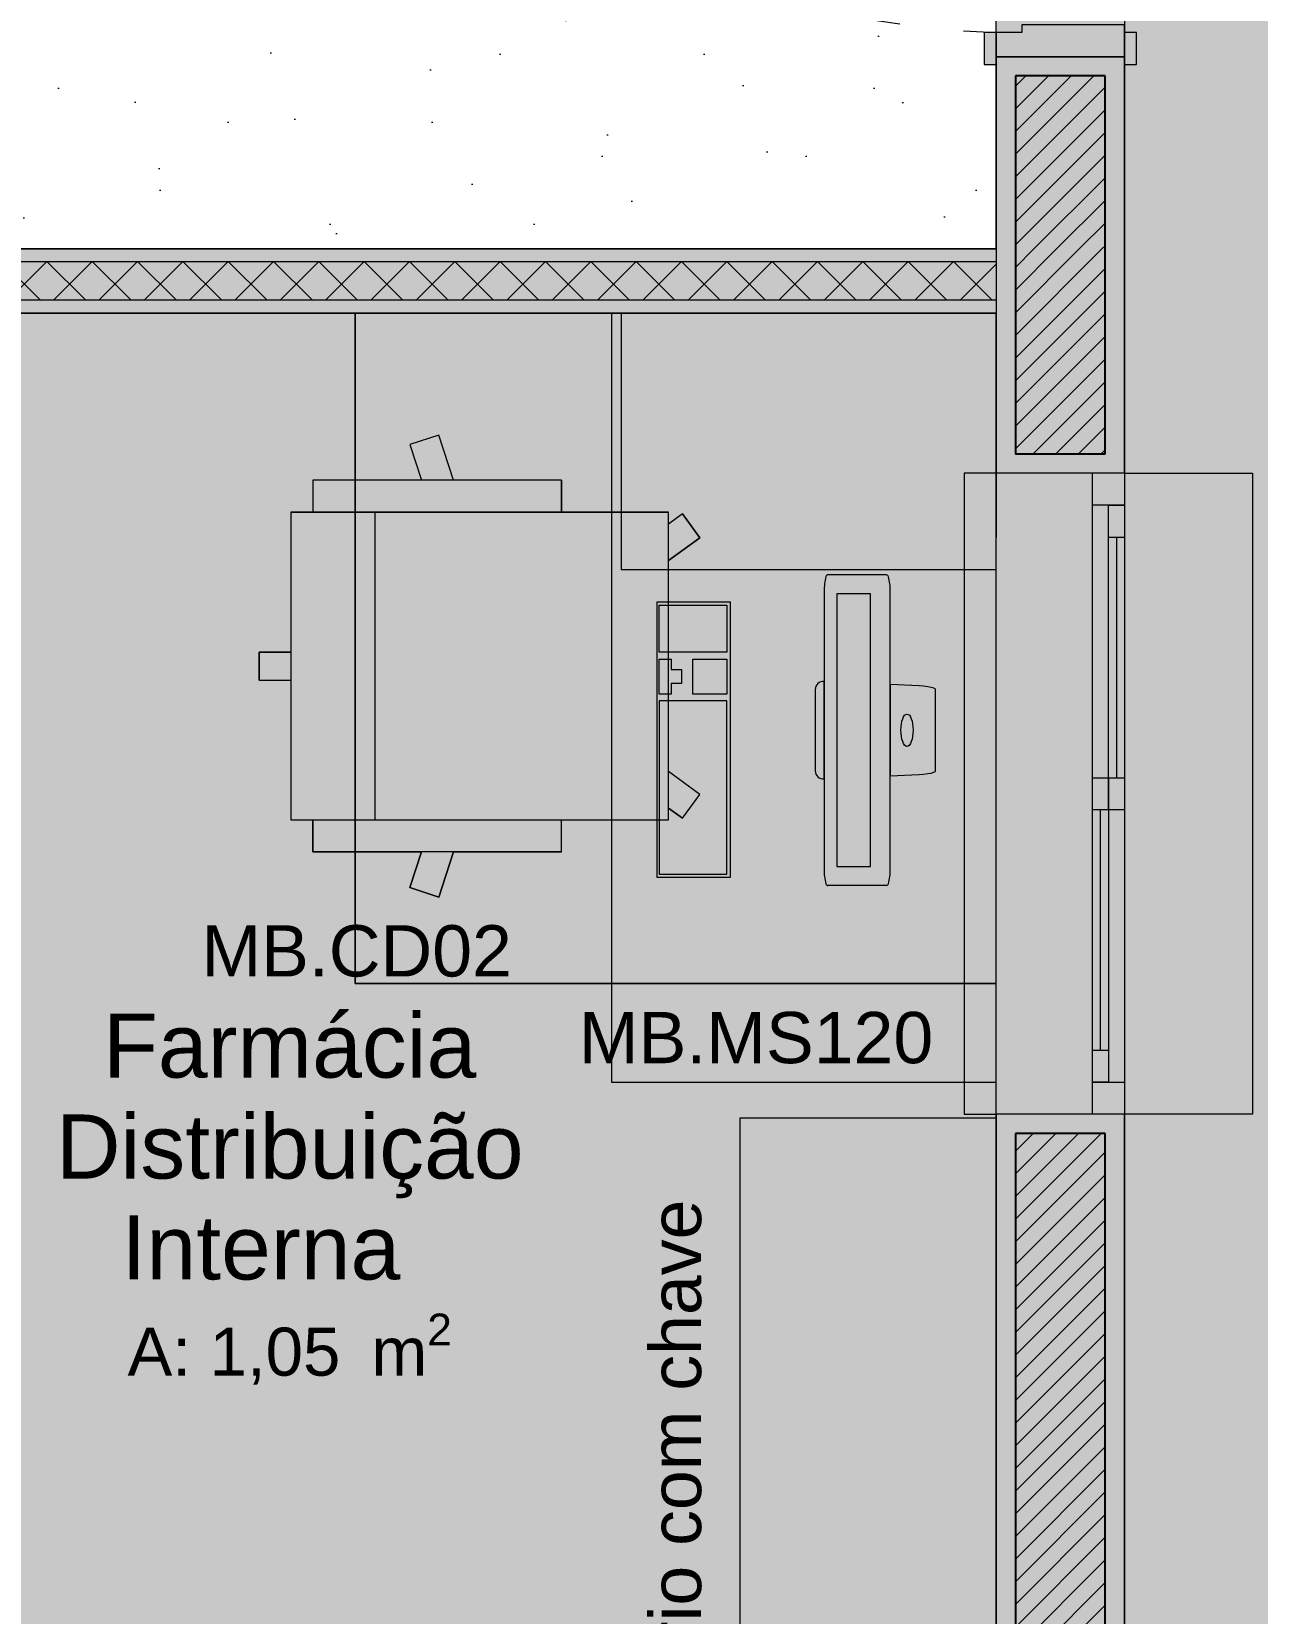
# Model space of a CAD drawing. Header units: metres. Extents: x -77 to 21.6, y -70.6 to -27.7.
# Drawn here: x -58.219 to -56.307, y -50.829 to -48.361 of the extents above; entities that cross this region are included whole.
import ezdxf

# ---------------------------------------------------------------- set-up
doc = ezdxf.new("R2010")
doc.units = ezdxf.units.M
doc.header["$MEASUREMENT"] = 0
for name, pattern in [('Dashed', [0.07, 0.045, -0.025]), ('Hidden Line', [0.195611, 0.141111, -0.0545]), ('Vazia', [5.3975, 0, -5.3975, 0, 0, 0, 0, 0, 0, 0, 0, 0, 0])]:
    doc.linetypes.add(name, pattern=pattern)
for name, color, linetype in [('Janelas Archicad', 7, 'Continuous'), ('MOBILIÁRIO', 7, 'Continuous'), ('NOTAS-LAYOUT.EXEC', 7, 'Continuous'), ('PAREDE CONSTRUIR', 7, 'Continuous'), ('Portas Archicad', 7, 'Continuous'), ('ZONA', 7, 'Continuous')]:
    doc.layers.add(name, color=color, linetype=linetype)
for name, color, linetype, lineweight in [('Janelas Archicad_Caneta_No__241', 7, 'Continuous', 13), ('Janelas Archicad_Caneta_No__98', 7, 'Continuous', 0), ('LAJES.EST_Caneta_No__96', 252, 'Continuous', 0), ('MOBILIÁRIO_Caneta_No__96', 252, 'Continuous', 0), ('NOTAS-LAYOUT.EXEC_Caneta_No__99', 7, 'Continuous', 20), ('PAREDE CONSTRUIR_Caneta_No__241', 7, 'Continuous', 13), ('PAREDE CONSTRUIR_Caneta_No__3', 7, 'Continuous', 25), ('PAREDE CONSTRUIR_Caneta_No__83', 84, 'Continuous', 0), ('Portas Archicad_Caneta_No__241', 7, 'Continuous', 13), ('Selos de Zona Archicad_Caneta_No__11', 7, 'Continuous', 5), ('ZONA_Caneta_No__241', 7, 'Continuous', 13)]:
    doc.layers.add(name, color=color, linetype=linetype, lineweight=lineweight)
for name, color, linetype, lineweight, true_color in [('LAJES.EST_Caneta_No__18', 7, 'Continuous', 0, 0xdfdfdf), ('LAJES.EST_Caneta_No__254', 7, 'Continuous', 0, 0xd1c9ad), ('MOBILIÁRIO_Caneta_No__19', 7, 'Continuous', 0, 0xe9e9e9), ('Portas Archicad_Caneta_No__9', 7, 'Continuous', 5, 0x020202), ('Portas Archicad_Caneta_No__97', 7, 'Continuous', 5, 0x6b6b6b), ('ZONA_Caneta_No__56', 7, 'Continuous', 0, 0xffe495)]:
    doc.layers.add(name, color=color, linetype=linetype, lineweight=lineweight, true_color=true_color)
doc.styles.add('GENERATED_STYLE_1', font='arial.ttf')
pattern_1 = [(45, (0, 0.5), (-0.159099, 0.159099), [0, -0.15, 0, -0.225]), (110, (0.5, 0.5), (0.21143084, 0.07695453), [0, -0.11, 0, -0.19])]
pattern_2 = [(45, (0, 0), (-0.0176776695, 0.0176776695), [])]

# ---------------------------------------------------------------- blocks, each defined once
blk = doc.blocks.new('Flexible Shelf 26[2]_6', base_point=(-56.714, -50.9764))
at = {"layer": 'MOBILIÁRIO_Caneta_No__96', "color": 252, "linetype": 'Continuous', "lineweight": 13, "flags": 128}
blk.add_lwpolyline([(-56.714, -50.9764), (-56.714, -50.0564), (-57.114, -50.0564), (-57.114, -50.9764)], close=True, dxfattribs=at)
blk = doc.blocks.new('Office Chair 04 10[46]_6', base_point=(-57.1819, -49.7083))
at = {"layer": 'MOBILIÁRIO_Caneta_No__19', "linetype": 'Continuous', "lineweight": 0, "true_color": 0xe9e9e9}
blk.add_hatch(color=254, dxfattribs=at).paths.add_polyline_path([(-57.7799, -49.061), (-57.7799, -49.111), (-57.8143, -49.111), (-57.8143, -49.329), (-57.8637, -49.329), (-57.8637, -49.373), (-57.8143, -49.373), (-57.8143, -49.591), (-57.7799, -49.591), (-57.7799, -49.641), (-57.6103, -49.641), (-57.6285, -49.6967), (-57.5833, -49.7114), (-57.5604, -49.641), (-57.392, -49.641), (-57.392, -49.591), (-57.2252, -49.591), (-57.2252, -49.5727), (-57.2036, -49.5884), (-57.1765, -49.5511), (-57.2252, -49.5156), (-57.2252, -49.1863), (-57.1765, -49.1509), (-57.2036, -49.1135), (-57.2252, -49.1293), (-57.2252, -49.111), (-57.392, -49.111), (-57.392, -49.061), (-57.5604, -49.061), (-57.5833, -48.9905), (-57.6285, -49.0052), (-57.6103, -49.061)])
at = {"layer": 'MOBILIÁRIO_Caneta_No__96', "color": 252, "linetype": 'Continuous', "lineweight": 0}
for p, q in [((-57.5833, -48.9905), (-57.6285, -49.0052)), ((-57.5604, -49.061), (-57.5833, -48.9905)), ((-57.6285, -49.0052), (-57.6103, -49.061)), ((-57.392, -49.061), (-57.7799, -49.061)), ((-57.7799, -49.061), (-57.7799, -49.111)), ((-57.392, -49.061), (-57.392, -49.111)), ((-57.392, -49.061), (-57.392, -49.111)), ((-57.8143, -49.111), (-57.8143, -49.591)), ((-57.8143, -49.111), (-57.2252, -49.111)), ((-57.2252, -49.111), (-57.8143, -49.111)), ((-57.8143, -49.111), (-57.2252, -49.111)), ((-57.6828, -49.591), (-57.6828, -49.111)), ((-57.2252, -49.591), (-57.2252, -49.111)), ((-57.2036, -49.1135), (-57.2252, -49.1293)), ((-57.2036, -49.1135), (-57.1765, -49.1509)), ((-57.1765, -49.1509), (-57.2252, -49.1863)), ((-57.8637, -49.373), (-57.8637, -49.329)), ((-57.8637, -49.329), (-57.8143, -49.329)), ((-57.8637, -49.373), (-57.8143, -49.373)), ((-57.1765, -49.5511), (-57.2252, -49.5156)), ((-57.2036, -49.5884), (-57.1765, -49.5511)), ((-57.2036, -49.5884), (-57.2252, -49.5727)), ((-57.8143, -49.591), (-57.2252, -49.591)), ((-57.8143, -49.591), (-57.2252, -49.591)), ((-57.7799, -49.641), (-57.7799, -49.591)), ((-57.392, -49.641), (-57.392, -49.591)), ((-57.392, -49.641), (-57.392, -49.591)), ((-57.392, -49.641), (-57.7799, -49.641)), ((-57.6285, -49.6967), (-57.6103, -49.641)), ((-57.5604, -49.641), (-57.5833, -49.7114)), ((-57.5833, -49.7114), (-57.6285, -49.6967))]:
    blk.add_line(p, q, dxfattribs=at)
at = {"layer": 'MOBILIÁRIO_Caneta_No__96', "color": 252, "linetype": 'Continuous', "lineweight": 0, "flags": 128}
blk.add_lwpolyline([(-57.7799, -49.061), (-57.7799, -49.111), (-57.8143, -49.111), (-57.8143, -49.329), (-57.8637, -49.329), (-57.8637, -49.373), (-57.8143, -49.373), (-57.8143, -49.591), (-57.7799, -49.591), (-57.7799, -49.641), (-57.6103, -49.641), (-57.6285, -49.6967), (-57.5833, -49.7114), (-57.5604, -49.641), (-57.392, -49.641), (-57.392, -49.591), (-57.2252, -49.591), (-57.2252, -49.5727), (-57.2036, -49.5884), (-57.1765, -49.5511), (-57.2252, -49.5156), (-57.2252, -49.1863), (-57.1765, -49.1509), (-57.2036, -49.1135), (-57.2252, -49.1293), (-57.2252, -49.111), (-57.392, -49.111), (-57.392, -49.061), (-57.5604, -49.061), (-57.5833, -48.9905), (-57.6285, -49.0052), (-57.6103, -49.061)], close=True, dxfattribs=at)
blk = doc.blocks.new('Office Desk Rect 26[48]_6', base_point=(-56.714, -50.0001))
at = {"layer": 'MOBILIÁRIO_Caneta_No__19', "linetype": 'Continuous', "lineweight": 0, "true_color": 0xe9e9e9}
blk.add_hatch(color=254, dxfattribs=at).paths.add_polyline_path([(-56.714, -50.0001), (-56.714, -48.8001), (-57.314, -48.8001), (-57.314, -50.0001)])
at = {"layer": 'MOBILIÁRIO_Caneta_No__96', "color": 252, "linetype": 'Continuous', "lineweight": 0}
for p, q in [((-57.299, -48.8001), (-57.299, -49.2001)), ((-57.299, -49.2001), (-56.714, -49.2001))]:
    blk.add_line(p, q, dxfattribs=at)
at = {"layer": 'MOBILIÁRIO_Caneta_No__96', "color": 252, "linetype": 'Continuous', "lineweight": 0, "flags": 128}
blk.add_lwpolyline([(-56.714, -50.0001), (-56.714, -48.8001), (-57.314, -48.8001), (-57.314, -50.0001)], close=True, dxfattribs=at)
blk = doc.blocks.new('iMac 26[49]_6', base_point=(-56.9964, -49.451))
at = {"layer": 'MOBILIÁRIO_Caneta_No__19', "linetype": 'Continuous', "lineweight": 0, "true_color": 0xe9e9e9}
for points in [[(-56.9767, -49.2084, 0.267414), (-56.9797, -49.2114, 0.064809), (-56.9824, -49.2338), (-56.9824, -49.6681), (-56.8794, -49.6681), (-56.8794, -49.2338, 0.076493), (-56.882, -49.2114, 0.267414), (-56.8849, -49.2085)], [(-56.9964, -49.5145, 0.431428), (-56.9824, -49.5271), (-56.9824, -49.3748, 0.443051), (-56.9964, -49.3875)], [(-56.8089, -49.5147), (-56.8089, -49.3873), (-56.8092, -49.3863), (-56.8114, -49.3852), (-56.8153, -49.3842), (-56.8207, -49.3832), (-56.8272, -49.3825), (-56.8342, -49.382), (-56.8794, -49.3796), (-56.8794, -49.5223), (-56.8342, -49.52), (-56.8272, -49.5194), (-56.8207, -49.5187), (-56.8153, -49.5178), (-56.8114, -49.5167), (-56.8092, -49.5157)], [(-56.9767, -49.6935), (-56.885, -49.6935), (-56.8849, -49.6935, 0.267414), (-56.882, -49.6905, 0.076493), (-56.8794, -49.6681), (-56.9824, -49.6681, 0.076493), (-56.9797, -49.6906, 0.267414)]]:
    blk.add_hatch(color=254, dxfattribs=at).paths.add_polyline_path(points)
at = {"layer": 'MOBILIÁRIO_Caneta_No__96', "color": 252, "linetype": 'Continuous', "lineweight": 0}
for p, q in [((-56.8849, -49.2085), (-56.9767, -49.2084)), ((-56.9824, -49.2338), (-56.9824, -49.6681)), ((-56.8794, -49.6681), (-56.8794, -49.2338)), ((-56.9624, -49.2384), (-56.9624, -49.6635)), ((-56.9103, -49.2384), (-56.9624, -49.2384)), ((-56.9103, -49.6635), (-56.9103, -49.2384)), ((-56.9624, -49.6635), (-56.9103, -49.6635)), ((-56.885, -49.6935), (-56.9767, -49.6935)), ((-56.8849, -49.6935), (-56.885, -49.6935))]:
    blk.add_line(p, q, dxfattribs=at)
at = {"layer": 'MOBILIÁRIO_Caneta_No__96', "color": 252, "linetype": 'Continuous', "lineweight": 0, "flags": 128}
blk.add_lwpolyline([(-56.9964, -49.5145, 0.431428), (-56.9824, -49.5271), (-56.9824, -49.3748, 0.443051), (-56.9964, -49.3875)], format="xyb", close=True, dxfattribs=at)
blk.add_lwpolyline([(-56.8089, -49.5147), (-56.8089, -49.3873), (-56.8092, -49.3863), (-56.8114, -49.3852), (-56.8153, -49.3842), (-56.8207, -49.3832), (-56.8272, -49.3825), (-56.8342, -49.382), (-56.8794, -49.3796), (-56.8794, -49.5223), (-56.8342, -49.52), (-56.8272, -49.5194), (-56.8207, -49.5187), (-56.8153, -49.5178), (-56.8114, -49.5167), (-56.8092, -49.5157)], close=True, dxfattribs=at)
at = {"layer": 'MOBILIÁRIO_Caneta_No__96', "color": 252, "linetype": 'Continuous', "lineweight": 0}
for centre, radius, start, end in [((-56.8948, -49.233), 0.0876, 165.716, 180.5484), ((-56.9756, -49.2124), 0.00416, 105.3476, 165.2331), ((-56.8861, -49.2124), 0.00413, 13.6734, 73.559), ((-56.9534, -49.2314), 0.074, 358.1122, 15.609), ((-56.9081, -49.6706), 0.0743, 178.1194, 195.6162), ((-56.9534, -49.6706), 0.074, 344.391, 1.8878), ((-56.9756, -49.6895), 0.00416, 194.7669, 254.6524), ((-56.8861, -49.6895), 0.00413, 286.441, 346.3266)]:
    blk.add_arc(centre, radius, start, end, dxfattribs=at)
blk.add_ellipse((-56.8532, -49.451), major_axis=(0, 0.0252), ratio=0.377358, dxfattribs=at)
blk = doc.blocks.new('Farmácia Distribuição Interna _9_36_6', base_point=(-57.8161, -50.1647))
at = {"layer": 'ZONA_Caneta_No__241', "color": 7, "linetype": 'Hidden Line', "lineweight": 13, "flags": 128}
blk.add_lwpolyline([(-57.714, -49.8462), (-56.714, -49.8462), (-56.714, -48.8001), (-57.714, -48.8001)], close=True, dxfattribs=at)
at = {"layer": 'Selos de Zona Archicad_Caneta_No__11', "color": 7, "lineweight": 5, "insert": (-57.8161, -49.8931), "char_height": 0.1, "width": 1, "attachment_point": 2, "line_spacing_factor": 0.944808, "style": 'GENERATED_STYLE_1'}
blk.add_mtext('\\A1;{\\pqc;\\pt0,0.55;\\fArial|b0|i0|c0|p0;\\W1.000000;Farmácia Distribuição Interna \\fArial|b0|i0|c0|p0;\\W1.000000;\\A1{\\H.66x;\\S^  ;}\\fArial|b0|i0|c0|p0;\\W1.000000;\\fArial|b0|i0|c0|p0;\\W1.000000;\\A1{\\H.66x;\\S^  ;}}', dxfattribs=at)
at = {"layer": 'Selos de Zona Archicad_Caneta_No__11', "color": 7, "lineweight": 5, "insert": (-57.8161, -50.3613), "char_height": 0.075, "attachment_point": 2, "style": 'GENERATED_STYLE_1'}
blk.add_mtext('\\A1;{\\pqc;\\pt0,0.55;\\fArial|b0|i0|c0|p0;\\W1.000000;A: 1,05\\fArial|b0|i0|c0|p0;\\W1.000000;\\A1{\\H.66x;\\S^  ;}\\fArial|b0|i0|c0|p0;\\W1.000000; m\\fArial|b0|i0|c0|p0;\\W1.000000;\\A1{\\H.66x;\\S2^  ;}}', dxfattribs=at)
blk = doc.blocks.new('Door 26_2')
at = {"layer": 'Portas Archicad', "linetype": 'Continuous', "lineweight": 0, "true_color": 0xffffff}
for points in [[(0.462, 0.924), (0.422, 0.924), (0.422, 0), (0.462, 0)], [(-0.462, 0.019), (-0.512, 0.019), (-0.512, 0), (-0.462, 0)], [(-0.45, -0.2), (-0.45, -0.04), (-0.462, -0.04), (-0.462, 0), (-0.5, 0), (-0.5, -0.2)], [(0.5, -0.2), (0.5, 0), (0.462, 0), (0.462, -0.04), (0.45, -0.04), (0.45, -0.2)], [(0.462, 0), (0.512, 0), (0.512, 0.019), (0.462, 0.019)], [(-0.462, -0.2), (-0.512, -0.2), (-0.512, -0.219), (-0.462, -0.219)], [(0.462, -0.219), (0.512, -0.219), (0.512, -0.2), (0.462, -0.2)]]:
    blk.add_hatch(color=7, dxfattribs=at).paths.add_polyline_path(points)
at = {"layer": 'Portas Archicad_Caneta_No__241', "color": 7, "linetype": 'Continuous', "lineweight": 13}
for p, q in [((-0.512, 0), (-0.5, 0)), ((-0.512, 0), (-0.5, 0)), ((-0.5, -0.03), (-0.5, 0)), ((-0.5, -0.03), (-0.5, 0)), ((0.5, -0.03), (0.5, 0)), ((0.5, -0.03), (0.5, 0)), ((0.5, 0), (0.512, 0)), ((0.5, 0), (0.512, 0)), ((-0.5, -0.17), (-0.5, -0.03)), ((-0.5, -0.17), (-0.5, -0.03)), ((-0.5, -0.17), (-0.5, -0.03)), ((-0.5, -0.17), (-0.5, -0.03)), ((0.5, -0.17), (0.5, -0.03)), ((0.5, -0.17), (0.5, -0.03)), ((0.5, -0.17), (0.5, -0.03)), ((0.5, -0.17), (0.5, -0.03)), ((-0.5, -0.2), (-0.5, -0.17)), ((-0.5, -0.2), (-0.5, -0.17)), ((-0.5, -0.2), (-0.5, -0.17)), ((-0.5, -0.2), (-0.5, -0.17)), ((0.5, -0.2), (0.5, -0.17)), ((0.5, -0.2), (0.5, -0.17)), ((0.5, -0.2), (0.5, -0.17)), ((0.5, -0.2), (0.5, -0.17)), ((-0.512, -0.2), (-0.5, -0.2)), ((-0.512, -0.2), (-0.5, -0.2)), ((0.5, -0.2), (0.512, -0.2)), ((0.5, -0.2), (0.512, -0.2))]:
    blk.add_line(p, q, dxfattribs=at)
at = {"layer": 'Portas Archicad_Caneta_No__9', "color": 18, "linetype": 'Continuous', "lineweight": 5, "true_color": 0x020202}
for p, q in [((0.422, 0), (0.422, 0.924)), ((0.422, 0.924), (0.462, 0.924)), ((0.462, 0.924), (0.462, 0)), ((-0.462, 0.019), (-0.512, 0.019)), ((-0.512, 0.019), (-0.512, 0)), ((-0.512, 0), (-0.462, 0)), ((-0.462, 0), (-0.5, 0)), ((-0.5, 0), (-0.5, -0.2)), ((-0.462, 0), (-0.462, 0.019)), ((-0.462, -0.04), (-0.462, 0)), ((0.462, 0), (0.422, 0)), ((0.512, 0.019), (0.462, 0.019)), ((0.462, 0.019), (0.462, 0)), ((0.462, 0), (0.512, 0)), ((0.5, 0), (0.462, 0)), ((0.462, 0), (0.462, -0.04)), ((0.5, -0.2), (0.5, 0)), ((0.512, 0), (0.512, 0.019)), ((-0.45, -0.04), (-0.462, -0.04)), ((-0.45, -0.2), (-0.45, -0.04)), ((0.462, -0.04), (0.45, -0.04)), ((0.45, -0.04), (0.45, -0.2)), ((-0.462, -0.2), (-0.512, -0.2)), ((-0.512, -0.2), (-0.512, -0.219)), ((-0.512, -0.219), (-0.462, -0.219)), ((-0.5, -0.2), (-0.45, -0.2)), ((-0.462, -0.219), (-0.462, -0.2)), ((0.45, -0.2), (0.5, -0.2)), ((0.512, -0.2), (0.462, -0.2)), ((0.462, -0.2), (0.462, -0.219)), ((0.462, -0.219), (0.512, -0.219)), ((0.512, -0.219), (0.512, -0.2))]:
    blk.add_line(p, q, dxfattribs=at)
at = {"layer": 'Portas Archicad_Caneta_No__97', "color": 251, "linetype": 'Dashed', "lineweight": 5, "true_color": 0x6b6b6b}
blk.add_arc((0.462, 0), 0.924, 90, 180, dxfattribs=at)
blk = doc.blocks.new('Window 26')
at = {"layer": 'Janelas Archicad', "linetype": 'Continuous', "lineweight": 0, "true_color": 0xffffff}
for points in [[(-0.5, 0), (0.5, 0), (0.5, 0.2), (-0.5, 0.2)], [(-0.5, 0), (-0.5, -0.05), (-0.45, -0.05), (-0.45, 0)], [(-0.025, 0), (-0.4, 0), (-0.4, -0.025), (-0.45, -0.025), (-0.45, -0.05), (-0.025, -0.05), (-0.025, -0.025)], [(-0.45, 0), (-0.45, -0.025), (-0.4, -0.025), (-0.4, 0)], [(-0.025, -0.025), (-0.025, 0), (-0.4, 0), (-0.4, -0.025)], [(0.025, -0.025), (0.025, 0), (-0.025, 0), (-0.025, -0.025)], [(0.025, -0.05), (0.4, -0.05), (0.4, -0.025), (0.45, -0.025), (0.45, 0), (0.025, 0), (0.025, -0.025)], [(0.5, -0.05), (0.5, 0), (0.45, 0), (0.45, -0.05)], [(-0.025, -0.025), (-0.025, -0.05), (0.025, -0.05), (0.025, -0.025)], [(0.025, -0.025), (0.025, -0.05), (0.4, -0.05), (0.4, -0.025)], [(0.45, -0.05), (0.45, -0.025), (0.4, -0.025), (0.4, -0.05)], [(0.5, -0.05), (-0.5, -0.05), (-0.5, -0.2), (-0.5, -0.25), (0.5, -0.25), (0.5, -0.2)]]:
    blk.add_hatch(color=7, dxfattribs=at).paths.add_polyline_path(points)
at = {"layer": 'Janelas Archicad_Caneta_No__241', "color": 7, "linetype": 'Continuous', "lineweight": 13}
for p, q in [((-0.5, 0), (-0.5, -0.03)), ((-0.5, 0), (-0.5, -0.03)), ((-0.5, 0), (-0.5, -0.03)), ((-0.5, 0), (-0.5, -0.03)), ((0.5, 0), (0.5, -0.03)), ((0.5, 0), (0.5, -0.03)), ((0.5, 0), (0.5, -0.03)), ((0.5, 0), (0.5, -0.03)), ((-0.5, -0.03), (-0.5, -0.05)), ((-0.5, -0.03), (-0.5, -0.05)), ((-0.5, -0.03), (-0.5, -0.05)), ((-0.5, -0.03), (-0.5, -0.05)), ((0.5, -0.03), (0.5, -0.05)), ((0.5, -0.03), (0.5, -0.05)), ((0.5, -0.03), (0.5, -0.05)), ((0.5, -0.03), (0.5, -0.05)), ((-0.5, -0.05), (-0.5, -0.17)), ((-0.5, -0.05), (-0.5, -0.17)), ((0.5, -0.05), (0.5, -0.17)), ((0.5, -0.05), (0.5, -0.17)), ((-0.5, -0.17), (-0.5, -0.2)), ((0.5, -0.17), (0.5, -0.2))]:
    blk.add_line(p, q, dxfattribs=at)
at = {"layer": 'Janelas Archicad_Caneta_No__98', "color": 7, "linetype": 'Continuous', "lineweight": 0}
for p, q in [((-0.5, 0), (-0.5, 0.2)), ((-0.5, 0.2), (0.5, 0.2)), ((0.5, 0.2), (0.5, 0)), ((-0.5, 0), (-0.45, 0)), ((-0.45, 0), (-0.45, -0.05)), ((-0.45, 0), (-0.4, 0)), ((-0.45, -0.025), (-0.45, 0)), ((-0.4, 0), (-0.025, 0)), ((-0.4, 0), (-0.4, -0.025)), ((-0.4, 0), (-0.025, 0)), ((-0.025, -0.025), (-0.025, 0)), ((-0.025, 0), (0.025, 0)), ((0.025, 0), (0.025, -0.025)), ((0.025, 0), (0.45, 0)), ((0.45, -0.05), (0.45, 0)), ((0.45, 0), (0.5, 0)), ((-0.4, -0.0125), (-0.025, -0.0125)), ((-0.4, -0.025), (-0.45, -0.025)), ((-0.025, -0.025), (-0.4, -0.025)), ((0.025, -0.025), (-0.025, -0.025)), ((-0.025, -0.025), (0.025, -0.025)), ((-0.025, -0.05), (-0.025, -0.025)), ((0.025, -0.025), (0.025, -0.05)), ((0.025, -0.025), (0.4, -0.025)), ((0.4, -0.0375), (0.025, -0.0375)), ((0.4, -0.05), (0.4, -0.025)), ((0.4, -0.025), (0.45, -0.025)), ((0.45, -0.025), (0.45, -0.05)), ((-0.45, -0.05), (-0.5, -0.05)), ((-0.025, -0.05), (-0.45, -0.05)), ((0.025, -0.05), (-0.025, -0.05)), ((0.4, -0.05), (0.025, -0.05)), ((0.4, -0.05), (0.025, -0.05)), ((0.45, -0.05), (0.4, -0.05)), ((0.5, -0.05), (0.45, -0.05)), ((-0.5, -0.2), (-0.5, -0.25)), ((0.5, -0.25), (0.5, -0.2)), ((-0.5, -0.25), (0.5, -0.25))]:
    blk.add_line(p, q, dxfattribs=at)
at = {"layer": 'Janelas Archicad_Caneta_No__98', "color": 7, "linetype": 'Vazia', "lineweight": 0}
for p, q in [((-0.5, 0), (0.5, 0)), ((-0.5, -0.2), (0.5, -0.2))]:
    blk.add_line(p, q, dxfattribs=at)
blk = doc.blocks.new('Keyboard (Apple) 26[69]_6', base_point=(-57.2431, -49.6807))
at = {"layer": 'MOBILIÁRIO_Caneta_No__19', "linetype": 'Continuous', "lineweight": 0, "true_color": 0xe9e9e9}
blk.add_hatch(color=254, dxfattribs=at).paths.add_polyline_path([(-57.1291, -49.6807), (-57.1291, -49.2507), (-57.2431, -49.2507), (-57.2431, -49.6807)])
at = {"layer": 'MOBILIÁRIO_Caneta_No__96', "color": 252, "linetype": 'Continuous', "lineweight": 0}
for p, q in [((-57.2396, -49.3293), (-57.2396, -49.2557)), ((-57.2396, -49.2557), (-57.1341, -49.2557)), ((-57.1341, -49.2557), (-57.1341, -49.3293)), ((-57.1341, -49.3293), (-57.2396, -49.3293)), ((-57.2396, -49.3946), (-57.2396, -49.34)), ((-57.2396, -49.34), (-57.2211, -49.34)), ((-57.2211, -49.34), (-57.2211, -49.3565)), ((-57.2211, -49.3565), (-57.2051, -49.3565)), ((-57.2051, -49.3565), (-57.2051, -49.3781)), ((-57.1871, -49.3946), (-57.1871, -49.34)), ((-57.1871, -49.34), (-57.1341, -49.34)), ((-57.1341, -49.34), (-57.1341, -49.3946)), ((-57.2051, -49.3781), (-57.2211, -49.3781)), ((-57.2211, -49.3781), (-57.2211, -49.3946)), ((-57.2211, -49.3946), (-57.2396, -49.3946)), ((-57.1341, -49.4052), (-57.2396, -49.4052)), ((-57.2396, -49.4052), (-57.2396, -49.6757)), ((-57.1341, -49.3946), (-57.1871, -49.3946)), ((-57.1341, -49.6757), (-57.1341, -49.4052)), ((-57.2396, -49.6757), (-57.1341, -49.6757))]:
    blk.add_line(p, q, dxfattribs=at)
at = {"layer": 'MOBILIÁRIO_Caneta_No__96', "color": 252, "linetype": 'Continuous', "lineweight": 0, "flags": 128}
blk.add_lwpolyline([(-57.1291, -49.6807), (-57.2431, -49.6807), (-57.2431, -49.2507), (-57.1291, -49.2507)], close=True, dxfattribs=at)
blk = doc.blocks.new('Label_109_6', base_point=(-57.2603, -51.0295))
at = {"layer": 'NOTAS-LAYOUT.EXEC_Caneta_No__99', "color": 7, "lineweight": 20, "insert": (-57.2543, -50.552), "char_height": 0.08, "attachment_point": 2, "rotation": 90, "style": 'GENERATED_STYLE_1'}
blk.add_mtext('\\A1;{\\pqc;\\pt0,99;\\fArial|b0|i0|c0|p0;\\W1.000000;Ármário com chave\\fArial|b0|i0|c0|p0;\\W1.000000;\\A1{\\H.66x;\\S^  ;}\\fArial|b0|i0|c0|p0;\\W1.000000;\\fArial|b0|i0|c0|p0;\\W1.000000;\\A1{\\H.66x;\\S^  ;}\\fArial|b0|i0|c0|p0;\\W1.000000;\\fArial|b0|i0|c0|p0;\\W1.000000;\\fArial|b0|i0|c0|p0;\\W1.000000;\\fArial|b0|i0|c0|p0;\\W1.000000;\\fArial|b0|i0|c0|p0;\\W1.000000;\\fArial|b0|i0|c0|p0;\\W1.000000;\\fArial|b0|i0|c0|p0;\\W1.000000;\\A1{\\H.66x;\\S^  ;}\\fArial|b0|i0|c0|p0;\\W1.000000;\\fArial|b0|i0|c0|p0;\\W1.000000;\\A1{\\H.66x;\\S^  ;}\\fArial|b0|i0|c0|p0;\\W1.000000;\\fArial|b0|i0|c0|p0;\\W1.000000;\\fArial|b0|i0|c0|p0;\\W1.000000;\\fArial|b0|i0|c0|p0;\\W1.000000;\\fArial|b0|i0|c0|p0;\\W1.000000;\\fArial|b0|i0|c0|p0;\\W1.000000;\\fArial|b0|i0|c0|p0;\\W1.000000;\\A1{\\H.66x;\\S^  ;}\\fArial|b0|i0|c0|p0;\\W1.000000;\\fArial|b0|i0|c0|p0;\\W1.000000;\\A1{\\H.66x;\\S^  ;}\\fArial|b0|i0|c0|p0;\\W1.000000;\\fArial|b0|i0|c0|p0;\\W1.000000;\\fArial|b0|i0|c0|p0;\\W1.000000;\\fArial|b0|i0|c0|p0;\\W1.000000;\\fArial|b0|i0|c0|p0;\\W1.000000;\\fArial|b0|i0|c0|p0;\\W1.000000;\\fArial|b0|i0|c0|p0;\\W1.000000;\\A1{\\H.66x;\\S^  ;}\\fArial|b0|i0|c0|p0;\\W1.000000;\\fArial|b0|i0|c0|p0;\\W1.000000;\\A1{\\H.66x;\\S^  ;}\\fArial|b0|i0|c0|p0;\\W1.000000;\\fArial|b0|i0|c0|p0;\\W1.000000;\\fArial|b0|i0|c0|p0;\\W1.000000;\\fArial|b0|i0|c0|p0;\\W1.000000;\\fArial|b0|i0|c0|p0;\\W1.000000;\\fArial|b0|i0|c0|p0;\\W1.000000;\\fArial|b0|i0|c0|p0;\\W1.000000;\\A1{\\H.66x;\\S^  ;}\\fArial|b0|i0|c0|p0;\\W1.000000;\\fArial|b0|i0|c0|p0;\\W1.000000;\\A1{\\H.66x;\\S^  ;}\\fArial|b0|i0|c0|p0;\\W1.000000;\\fArial|b0|i0|c0|p0;\\W1.000000;\\fArial|b0|i0|c0|p0;\\W1.000000;\\fArial|b0|i0|c0|p0;\\W1.000000;\\fArial|b0|i0|c0|p0;\\W1.000000;\\fArial|b0|i0|c0|p0;\\W1.000000;\\fArial|b0|i0|c0|p0;\\W1.000000;\\A1{\\H.66x;\\S^  ;}\\fArial|b0|i0|c0|p0;\\W1.000000;}', dxfattribs=at)
blk = doc.blocks.new('Label_110_6', base_point=(-57.8418, -49.731))
at = {"layer": 'NOTAS-LAYOUT.EXEC_Caneta_No__99', "color": 7, "lineweight": 20, "insert": (-57.599, -49.7553), "char_height": 0.08, "attachment_point": 2, "style": 'GENERATED_STYLE_1'}
blk.add_mtext('\\A1;{\\pqc;\\pt0,99;\\fArial|b0|i0|c0|p0;\\W1.000000;MB.CD02\\fArial|b0|i0|c0|p0;\\W1.000000;\\A1{\\H.66x;\\S^  ;}\\fArial|b0|i0|c0|p0;\\W1.000000;\\fArial|b0|i0|c0|p0;\\W1.000000;\\A1{\\H.66x;\\S^  ;}\\fArial|b0|i0|c0|p0;\\W1.000000;\\fArial|b0|i0|c0|p0;\\W1.000000;\\fArial|b0|i0|c0|p0;\\W1.000000;\\fArial|b0|i0|c0|p0;\\W1.000000;\\fArial|b0|i0|c0|p0;\\W1.000000;\\fArial|b0|i0|c0|p0;\\W1.000000;\\fArial|b0|i0|c0|p0;\\W1.000000;\\A1{\\H.66x;\\S^  ;}\\fArial|b0|i0|c0|p0;\\W1.000000;\\fArial|b0|i0|c0|p0;\\W1.000000;\\A1{\\H.66x;\\S^  ;}\\fArial|b0|i0|c0|p0;\\W1.000000;\\fArial|b0|i0|c0|p0;\\W1.000000;\\fArial|b0|i0|c0|p0;\\W1.000000;\\fArial|b0|i0|c0|p0;\\W1.000000;\\fArial|b0|i0|c0|p0;\\W1.000000;\\fArial|b0|i0|c0|p0;\\W1.000000;\\fArial|b0|i0|c0|p0;\\W1.000000;\\A1{\\H.66x;\\S^  ;}\\fArial|b0|i0|c0|p0;\\W1.000000;\\fArial|b0|i0|c0|p0;\\W1.000000;\\A1{\\H.66x;\\S^  ;}\\fArial|b0|i0|c0|p0;\\W1.000000;\\fArial|b0|i0|c0|p0;\\W1.000000;\\fArial|b0|i0|c0|p0;\\W1.000000;\\fArial|b0|i0|c0|p0;\\W1.000000;\\fArial|b0|i0|c0|p0;\\W1.000000;\\fArial|b0|i0|c0|p0;\\W1.000000;\\fArial|b0|i0|c0|p0;\\W1.000000;\\A1{\\H.66x;\\S^  ;}\\fArial|b0|i0|c0|p0;\\W1.000000;\\fArial|b0|i0|c0|p0;\\W1.000000;\\A1{\\H.66x;\\S^  ;}\\fArial|b0|i0|c0|p0;\\W1.000000;\\fArial|b0|i0|c0|p0;\\W1.000000;\\fArial|b0|i0|c0|p0;\\W1.000000;\\fArial|b0|i0|c0|p0;\\W1.000000;\\fArial|b0|i0|c0|p0;\\W1.000000;\\fArial|b0|i0|c0|p0;\\W1.000000;\\fArial|b0|i0|c0|p0;\\W1.000000;\\A1{\\H.66x;\\S^  ;}\\fArial|b0|i0|c0|p0;\\W1.000000;\\fArial|b0|i0|c0|p0;\\W1.000000;\\A1{\\H.66x;\\S^  ;}\\fArial|b0|i0|c0|p0;\\W1.000000;\\fArial|b0|i0|c0|p0;\\W1.000000;\\fArial|b0|i0|c0|p0;\\W1.000000;\\fArial|b0|i0|c0|p0;\\W1.000000;\\fArial|b0|i0|c0|p0;\\W1.000000;\\fArial|b0|i0|c0|p0;\\W1.000000;\\fArial|b0|i0|c0|p0;\\W1.000000;\\A1{\\H.66x;\\S^  ;}\\fArial|b0|i0|c0|p0;\\W1.000000;}', dxfattribs=at)
blk = doc.blocks.new('Label_111_6', base_point=(-57.2523, -49.8663))
at = {"layer": 'NOTAS-LAYOUT.EXEC_Caneta_No__99', "color": 7, "lineweight": 20, "insert": (-56.9759, -49.8906), "char_height": 0.08, "attachment_point": 2, "style": 'GENERATED_STYLE_1'}
blk.add_mtext('\\A1;{\\pqc;\\pt0,99;\\fArial|b0|i0|c0|p0;\\W1.000000;MB.MS120\\fArial|b0|i0|c0|p0;\\W1.000000;\\A1{\\H.66x;\\S^  ;}\\fArial|b0|i0|c0|p0;\\W1.000000;\\fArial|b0|i0|c0|p0;\\W1.000000;\\A1{\\H.66x;\\S^  ;}\\fArial|b0|i0|c0|p0;\\W1.000000;\\fArial|b0|i0|c0|p0;\\W1.000000;\\fArial|b0|i0|c0|p0;\\W1.000000;\\fArial|b0|i0|c0|p0;\\W1.000000;\\fArial|b0|i0|c0|p0;\\W1.000000;\\fArial|b0|i0|c0|p0;\\W1.000000;\\fArial|b0|i0|c0|p0;\\W1.000000;\\A1{\\H.66x;\\S^  ;}\\fArial|b0|i0|c0|p0;\\W1.000000;\\fArial|b0|i0|c0|p0;\\W1.000000;\\A1{\\H.66x;\\S^  ;}\\fArial|b0|i0|c0|p0;\\W1.000000;\\fArial|b0|i0|c0|p0;\\W1.000000;\\fArial|b0|i0|c0|p0;\\W1.000000;\\fArial|b0|i0|c0|p0;\\W1.000000;\\fArial|b0|i0|c0|p0;\\W1.000000;\\fArial|b0|i0|c0|p0;\\W1.000000;\\fArial|b0|i0|c0|p0;\\W1.000000;\\A1{\\H.66x;\\S^  ;}\\fArial|b0|i0|c0|p0;\\W1.000000;\\fArial|b0|i0|c0|p0;\\W1.000000;\\A1{\\H.66x;\\S^  ;}\\fArial|b0|i0|c0|p0;\\W1.000000;\\fArial|b0|i0|c0|p0;\\W1.000000;\\fArial|b0|i0|c0|p0;\\W1.000000;\\fArial|b0|i0|c0|p0;\\W1.000000;\\fArial|b0|i0|c0|p0;\\W1.000000;\\fArial|b0|i0|c0|p0;\\W1.000000;\\fArial|b0|i0|c0|p0;\\W1.000000;\\A1{\\H.66x;\\S^  ;}\\fArial|b0|i0|c0|p0;\\W1.000000;\\fArial|b0|i0|c0|p0;\\W1.000000;\\A1{\\H.66x;\\S^  ;}\\fArial|b0|i0|c0|p0;\\W1.000000;\\fArial|b0|i0|c0|p0;\\W1.000000;\\fArial|b0|i0|c0|p0;\\W1.000000;\\fArial|b0|i0|c0|p0;\\W1.000000;\\fArial|b0|i0|c0|p0;\\W1.000000;\\fArial|b0|i0|c0|p0;\\W1.000000;\\fArial|b0|i0|c0|p0;\\W1.000000;\\A1{\\H.66x;\\S^  ;}\\fArial|b0|i0|c0|p0;\\W1.000000;\\fArial|b0|i0|c0|p0;\\W1.000000;\\A1{\\H.66x;\\S^  ;}\\fArial|b0|i0|c0|p0;\\W1.000000;\\fArial|b0|i0|c0|p0;\\W1.000000;\\fArial|b0|i0|c0|p0;\\W1.000000;\\fArial|b0|i0|c0|p0;\\W1.000000;\\fArial|b0|i0|c0|p0;\\W1.000000;\\fArial|b0|i0|c0|p0;\\W1.000000;\\fArial|b0|i0|c0|p0;\\W1.000000;\\A1{\\H.66x;\\S^  ;}\\fArial|b0|i0|c0|p0;\\W1.000000;}', dxfattribs=at)

msp = doc.modelspace()

# ---------------------------------------------------------------- hatches: boundary and pattern name
at = {"layer": 'LAJES.EST_Caneta_No__18', "linetype": 'Continuous', "lineweight": 0, "true_color": 0xdfdfdf}
h = msp.add_hatch(dxfattribs=at)
h.set_pattern_fill('Piso_Externo__0006', color=254, style=0, pattern_type=2)
h.set_pattern_definition([(45, (0, 0.6), (-0.1909188, 0.1909188), [0, -0.18, 0, -0.27]), (110, (0.6, 0.6), (0.253717, 0.09234544), [0, -0.132, 0, -0.228])])
h.paths.add_polyline_path([(-76.514, -65.1016), (-73.814, -65.1016, -0.414214), (-75.814, -67.1016), (-66.814, -67.1016, -0.414214), (-68.814, -65.1016), (-68.814, -62.301), (-68.814, -45.4002, -0.414214), (-66.514, -43.1002), (-65.914, -43.1002), (-65.914, -42.3002), (-66.514, -42.3002), (-66.514, -38.2041), (-65.114, -38.2041), (-65.114, -36.7038), (-66.514, -36.7038), (-66.514, -32.5997), (-65.114, -32.5997), (-56.714, -32.5997), (-53.814, -32.5997), (-44.014, -32.5997), (-44.014, -42.3002), (-53.814, -42.3002), (-53.814, -47.1002), (-44.014, -47.1002), (-44.014, -50.8516), (-45.6136, -50.8516), (-45.6136, -52.3506), (-44.014, -52.3506), (-44.014, -60.3006), (-48.9163, -60.3006), (-48.9163, -61.1006), (-44.3609, -61.1006), (-44.3609, -67.1016), (-44.014, -67.1016), (-41.514, -67.1016), (-41.514, -28.1016), (-41.714, -28.1016), (-41.714, -60.3006), (-43.014, -60.3006), (-43.014, -30.0016), (-66.514, -30.0016), (-66.514, -28.1016), (-76.514, -28.1016)])
h.paths.add_polyline_path([(-73.814, -45.1016), (-76.314, -45.1016), (-76.314, -43.0892), (-75.7984, -43.0908, -0.414214), (-73.8139, -45.0876)], flags=0)
h.paths.add_polyline_path([(-73.814, -45.5846, -0.009328), (-73.814, -45.6604)], flags=0)
h.paths.add_polyline_path([(-52.814, -46.3002), (-52.814, -43.1002), (-44.014, -43.1002), (-44.014, -46.3002)], flags=0)
h.paths.add_polyline_path([(-67.714, -34.1), (-76.314, -34.1), (-76.314, -32.5997), (-67.714, -32.5997)], flags=0)
at = {"layer": 'LAJES.EST_Caneta_No__254', "linetype": 'Continuous', "lineweight": 0, "true_color": 0xd1c9ad}
h = msp.add_hatch(dxfattribs=at)
h.set_pattern_fill('Haie_OD_0006', color=9, style=0, pattern_type=2)
h.set_pattern_definition(pattern_1)
h.paths.add_polyline_path([(-65.114, -47.1002), (-66.514, -47.1002), (-66.514, -60.3006), (-56.514, -60.3006), (-44.014, -60.3006), (-44.014, -56.6006), (-50.5957, -56.6006), (-50.5957, -54.2479), (-52.6157, -54.2479), (-52.6157, -52.5506), (-50.5957, -52.5506), (-45.6136, -52.5506), (-45.6136, -50.8516), (-44.014, -50.8516), (-44.014, -47.1002), (-53.814, -47.1002), (-53.814, -42.3002), (-44.014, -42.3002), (-44.014, -37.1002), (-51.174, -37.1002), (-51.174, -32.5997), (-53.814, -32.5997), (-56.714, -32.5997), (-58.7637, -32.5997), (-58.7637, -34.9038), (-63.464, -34.9038), (-63.464, -36.5038), (-65.114, -36.5038), (-65.114, -38.4037), (-63.464, -38.4037), (-63.464, -42.1002), (-65.114, -42.1002), (-65.114, -42.3002)])
h.paths.add_polyline_path([(-60.5596, -42.1002), (-60.5596, -38.4037), (-58.8637, -38.4037), (-58.8637, -42.1002)], flags=0)
h.paths.add_polyline_path([(-59.064, -48.7001), (-59.064, -47.3002), (-56.714, -47.3002), (-56.714, -48.7001)], flags=0)
at = {"layer": 'LAJES.EST_Caneta_No__96', "linetype": 'Continuous', "lineweight": 0}
h = msp.add_hatch(dxfattribs=at)
h.set_pattern_fill('Haie_OD_0006', color=252, style=0, pattern_type=2)
h.set_pattern_definition(pattern_1)
h.paths.add_polyline_path([(-59.064, -48.7001), (-56.714, -48.7001), (-56.714, -47.3002), (-59.064, -47.3002)])
at = {"layer": 'PAREDE CONSTRUIR', "linetype": 'Continuous', "lineweight": 0, "true_color": 0xffffff}
for points in [[(-56.714, -48.7001), (-56.684, -48.7001), (-56.684, -48.4002), (-56.714, -48.4002)], [(-56.544, -48.4302), (-56.514, -48.4002), (-56.684, -48.4002), (-56.684, -48.4302)], [(-56.544, -48.4302), (-56.544, -48.7001), (-56.514, -48.7001), (-56.514, -48.4002)], [(-59.064, -48.7201), (-56.714, -48.7201), (-56.714, -48.7001), (-59.064, -48.7001)], [(-56.684, -48.7001), (-56.714, -48.7001), (-56.714, -49.0501), (-56.684, -49.0501)], [(-56.514, -48.7001), (-56.544, -48.7001), (-56.544, -49.0201), (-56.514, -49.0501)], [(-59.064, -48.8001), (-56.714, -48.8001), (-56.714, -48.7801), (-59.064, -48.7801)], [(-56.544, -49.0201), (-56.684, -49.0201), (-56.684, -49.0501), (-56.514, -49.0501)], [(-56.684, -50.0501), (-56.714, -50.0501), (-56.714, -52.3506), (-56.684, -52.3506)], [(-56.544, -50.0801), (-56.514, -50.0501), (-56.684, -50.0501), (-56.684, -50.0801)], [(-56.514, -50.0501), (-56.544, -50.0801), (-56.544, -52.5206), (-56.514, -52.5206)]]:
    msp.add_hatch(color=7, dxfattribs=at).paths.add_polyline_path(points)
at = {"layer": 'PAREDE CONSTRUIR', "linetype": 'Continuous', "lineweight": 0, "true_color": 0x000000}
h = msp.add_hatch(dxfattribs=at)
h.set_pattern_fill('common_brick_0006', color=18, style=0, pattern_type=2)
h.set_pattern_definition(pattern_2)
h.paths.add_polyline_path([(-56.684, -48.7001), (-56.544, -48.7001), (-56.544, -48.4302), (-56.684, -48.4302)])
h = msp.add_hatch(dxfattribs=at)
h.set_pattern_fill('common_brick_0006', color=18, style=0, pattern_type=2)
h.set_pattern_definition(pattern_2)
h.paths.add_polyline_path([(-56.684, -48.7001), (-56.684, -49.0201), (-56.544, -49.0201), (-56.544, -48.7001)])
h = msp.add_hatch(dxfattribs=at)
h.set_pattern_fill('common_brick_0006', color=18, style=0, pattern_type=2)
h.set_pattern_definition(pattern_2)
h.paths.add_polyline_path([(-56.684, -52.3806), (-56.544, -52.3806), (-56.544, -50.0801), (-56.684, -50.0801)])
at = {"layer": 'PAREDE CONSTRUIR_Caneta_No__83', "linetype": 'Continuous', "lineweight": 0}
h = msp.add_hatch(dxfattribs=at)
h.set_pattern_fill('Placomur_0006', color=84, style=0, pattern_type=2)
h.set_pattern_definition([(45, (0, 0), (-0.03535534, 0.03535534), []), (135, (0, 0), (0.03535534, 0.03535534), [])])
h.paths.add_polyline_path([(-59.084, -48.7801), (-56.714, -48.7801), (-56.714, -48.7201), (-59.084, -48.7201)])

# ---------------------------------------------------------------- linework, layer by layer
at = {"layer": 'PAREDE CONSTRUIR_Caneta_No__241', "color": 7, "linetype": 'Continuous', "lineweight": 13}
for p, q in [((-56.714, -48.4122), (-56.714, -48.4002)), ((-56.684, -48.4002), (-56.714, -48.4002)), ((-56.544, -48.4002), (-56.684, -48.4002)), ((-56.544, -48.4002), (-56.684, -48.4002)), ((-56.514, -48.4002), (-56.544, -48.4002)), ((-56.514, -48.4002), (-56.544, -48.4002)), ((-56.514, -48.4122), (-56.514, -48.4002)), ((-56.714, -48.7201), (-59.084, -48.7201)), ((-56.714, -48.7801), (-59.064, -48.7801)), ((-56.684, -49.0501), (-56.714, -49.0501)), ((-56.564, -49.0501), (-56.684, -49.0501)), ((-56.564, -49.0501), (-56.684, -49.0501)), ((-56.544, -49.0501), (-56.564, -49.0501)), ((-56.544, -49.0501), (-56.564, -49.0501)), ((-56.514, -49.0501), (-56.544, -49.0501)), ((-56.514, -49.0501), (-56.544, -49.0501)), ((-56.684, -50.0501), (-56.714, -50.0501)), ((-56.564, -50.0501), (-56.684, -50.0501)), ((-56.564, -50.0501), (-56.684, -50.0501)), ((-56.544, -50.0501), (-56.564, -50.0501)), ((-56.544, -50.0501), (-56.564, -50.0501)), ((-56.514, -50.0501), (-56.544, -50.0501)), ((-56.514, -50.0501), (-56.544, -50.0501))]:
    msp.add_line(p, q, dxfattribs=at)
at = {"layer": 'PAREDE CONSTRUIR_Caneta_No__241', "color": 7, "linetype": 'Continuous', "lineweight": 13, "flags": 128}
for points in [[(-56.714, -48.4002), (-56.714, -48.7001)], [(-56.514, -48.7001), (-56.514, -48.4002)], [(-56.714, -48.7001), (-59.064, -48.7001)], [(-56.714, -48.7001), (-56.714, -48.7201)], [(-56.714, -48.7001), (-56.714, -49.0501)], [(-56.514, -49.0501), (-56.514, -48.7001)], [(-56.714, -48.7201), (-56.714, -48.7801)], [(-56.714, -48.7801), (-56.714, -48.8001)], [(-59.064, -48.8001), (-56.714, -48.8001)], [(-56.714, -50.0501), (-56.714, -52.3506)], [(-56.514, -52.5206), (-56.514, -50.0501)]]:
    msp.add_lwpolyline(points, dxfattribs=at)
at = {"layer": 'PAREDE CONSTRUIR_Caneta_No__3', "color": 7, "linetype": 'Continuous', "lineweight": 25}
for p, q in [((-56.684, -48.4302), (-56.684, -48.7001)), ((-56.544, -48.4302), (-56.684, -48.4302)), ((-56.544, -48.7001), (-56.544, -48.4302)), ((-56.684, -48.7001), (-56.684, -49.0201)), ((-56.544, -49.0201), (-56.544, -48.7001)), ((-56.544, -49.0201), (-56.684, -49.0201)), ((-56.684, -50.0801), (-56.684, -52.3506)), ((-56.544, -50.0801), (-56.684, -50.0801)), ((-56.544, -52.3806), (-56.544, -50.0801))]:
    msp.add_line(p, q, dxfattribs=at)
at = {"layer": 'ZONA_Caneta_No__56', "color": 41, "linetype": 'Continuous', "lineweight": 0, "true_color": 0xffe495, "flags": 128}
for points in [[(-64.914, -36.7038), (-64.914, -38.2037), (-56.514, -38.2037), (-56.514, -52.5506), (-62.614, -52.5506), (-62.614, -54.0506), (-56.514, -54.0506), (-56.514, -56.6006), (-54.014, -56.6006), (-54.014, -52.3506), (-45.8136, -52.3506), (-45.8136, -50.8516), (-54.014, -50.8516), (-54.014, -36.7038), (-56.514, -36.7038)], [(-56.714, -47.3002), (-59.064, -47.3002), (-59.064, -48.7001), (-56.714, -48.7001)], [(-59.064, -49.8462), (-59.064, -52.3506), (-56.714, -52.3506), (-56.714, -49.8462), (-57.714, -49.8462), (-57.714, -48.8001), (-59.064, -48.8001)], [(-57.714, -49.8462), (-56.714, -49.8462), (-56.714, -48.8001), (-57.714, -48.8001)]]:
    msp.add_lwpolyline(points, close=True, dxfattribs=at)

# ---------------------------------------------------------------- block references
at = {"layer": 'Janelas Archicad', "color": 7, "linetype": 'Continuous', "lineweight": 0, "rotation": 270}
msp.add_blockref('Window 26', (-56.514, -49.5501), dxfattribs=at)
at = {"layer": 'MOBILIÁRIO', "color": 252, "linetype": 'Continuous', "lineweight": 0}
for name, p in [('iMac 26[49]_6', (-56.9964, -49.451)), ('Flexible Shelf 26[2]_6', (-56.714, -50.9764))]:
    msp.add_blockref(name, p, dxfattribs=at)
at = {"layer": 'MOBILIÁRIO_Caneta_No__96', "color": 252, "linetype": 'Continuous', "lineweight": 0}
for name, p in [('Office Desk Rect 26[48]_6', (-56.714, -50.0001)), ('Office Chair 04 10[46]_6', (-57.1819, -49.7083)), ('Keyboard (Apple) 26[69]_6', (-57.2431, -49.6807))]:
    msp.add_blockref(name, p, dxfattribs=at)
at = {"layer": 'NOTAS-LAYOUT.EXEC', "color": 251, "linetype": 'Continuous', "lineweight": 5, "true_color": 0x6b6b6b}
for name, p in [('Label_110_6', (-57.8418, -49.731)), ('Label_111_6', (-57.2523, -49.8663)), ('Label_109_6', (-57.2603, -51.0295))]:
    msp.add_blockref(name, p, dxfattribs=at)
at = {"layer": 'Portas Archicad', "color": 252, "linetype": 'Continuous', "lineweight": 0, "rotation": 90}
msp.add_blockref('Door 26_2', (-56.714, -47.9002), dxfattribs=at)
at = {"layer": 'ZONA', "color": 7, "linetype": 'Continuous', "lineweight": 0}
msp.add_blockref('Farmácia Distribuição Interna _9_36_6', (-57.8161, -50.1647), dxfattribs=at)

doc.saveas('drawing.dxf')
